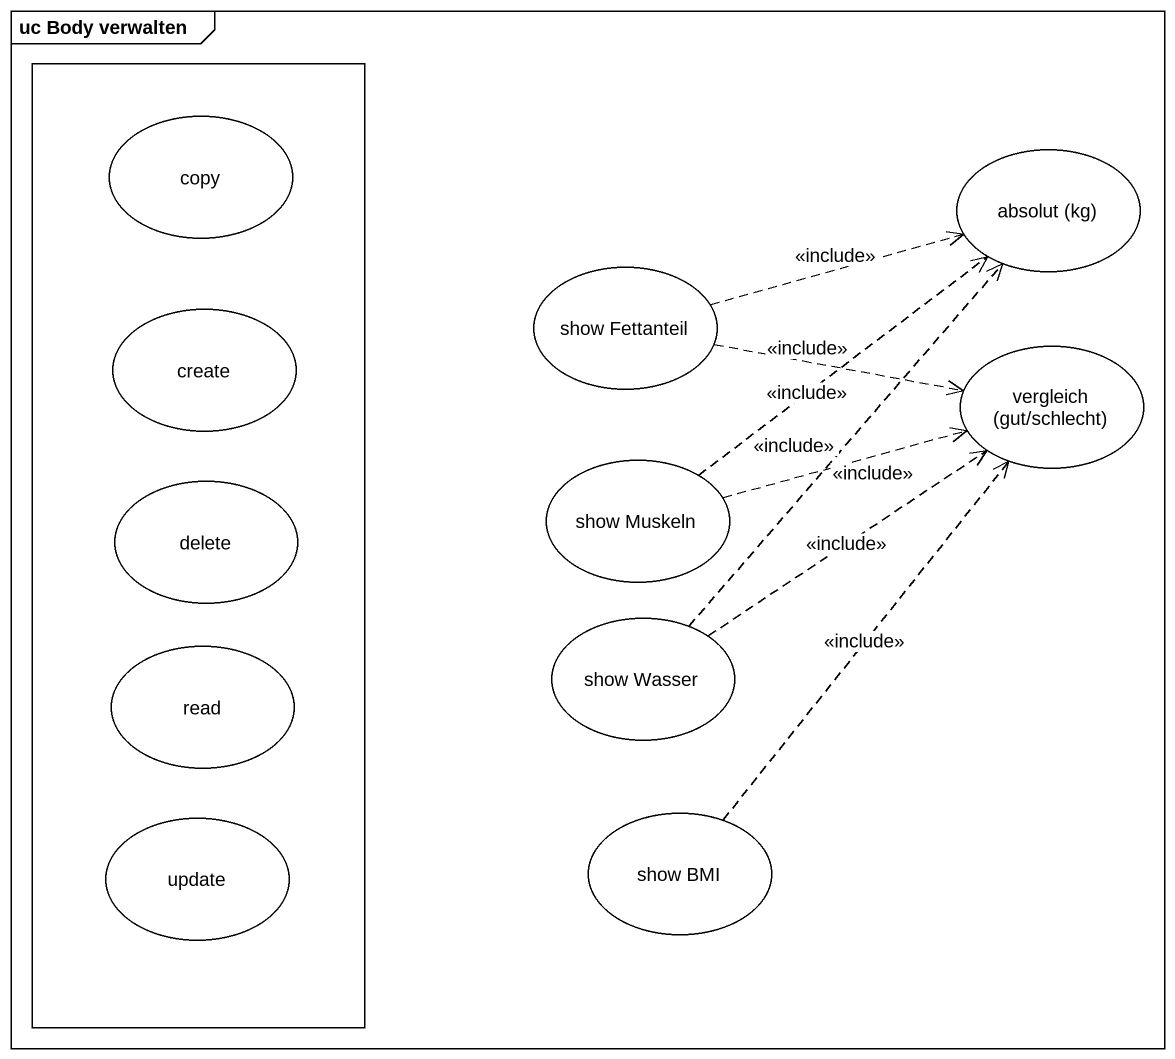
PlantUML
@startuml
mainframe uc Body verwalten
rectangle " " as rectangle1 {
  usecase copy
  usecase "create" as create_
  usecase delete
  usecase read
  usecase update
}
usecase "absolut (kg)" as absolut_kg
usecase "show Fettanteil" as show_Fettanteil
usecase "vergleich (gut/schlecht)" as vergleich_gut_schlecht
usecase "show Muskeln" as show_Muskeln
usecase "show Wasser" as show_Wasser
usecase "show BMI" as show_BMI
show_Fettanteil .right.> absolut_kg : <<include>>
show_Fettanteil .right.> vergleich_gut_schlecht : <<include>>
show_Muskeln .up.> absolut_kg : <<include>>
show_Muskeln .right.> vergleich_gut_schlecht : <<include>>
show_Wasser .up.> absolut_kg : <<include>>
show_Wasser .up.> vergleich_gut_schlecht : <<include>>
show_BMI .up.> vergleich_gut_schlecht : <<include>>
@enduml
